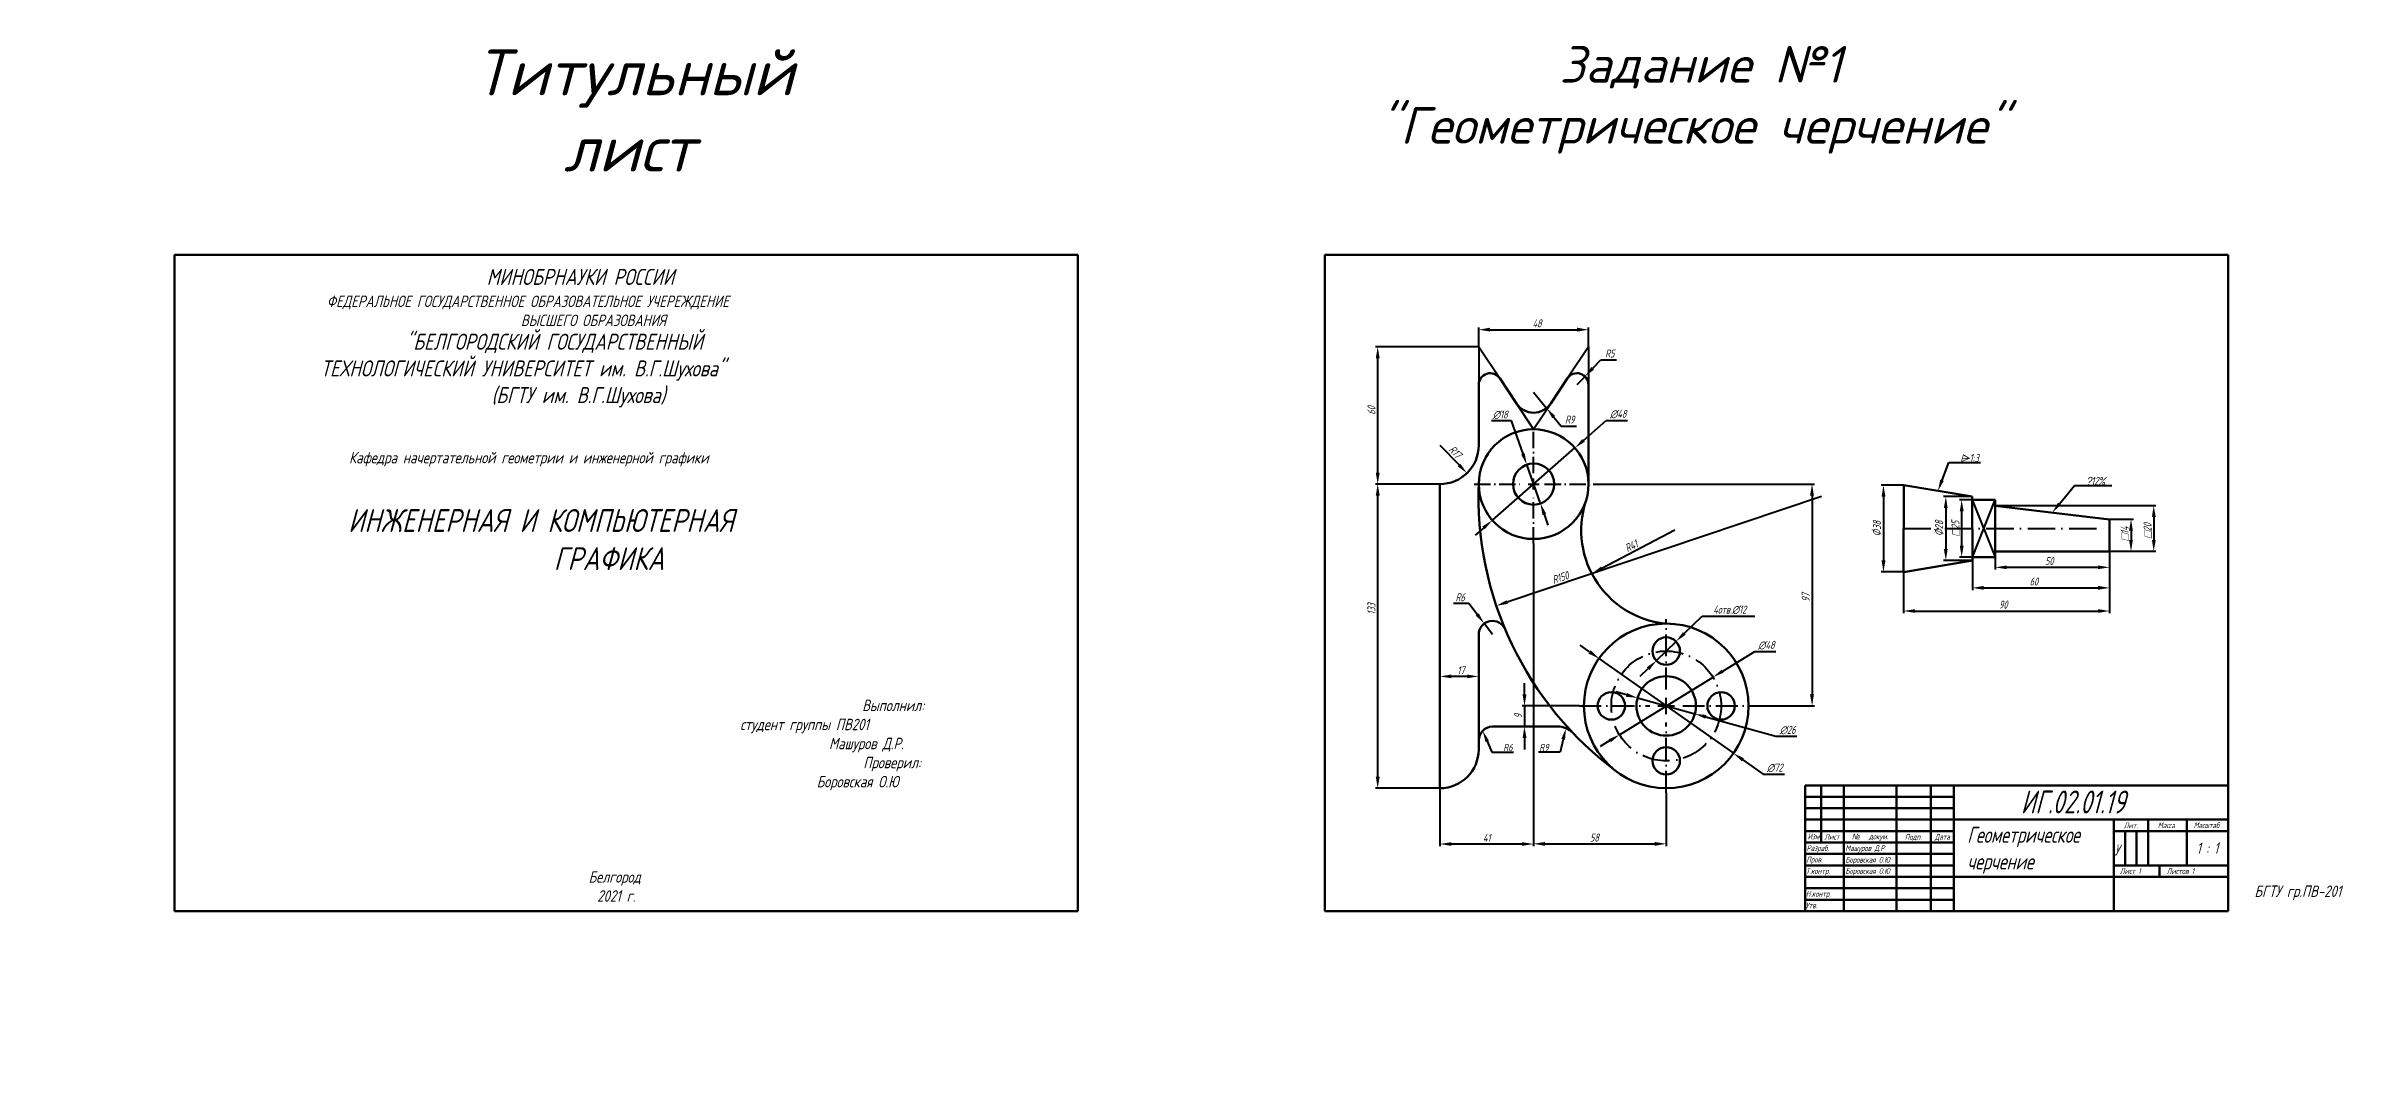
# Model space of a CAD drawing. Header units: inches. Extents: x -17 to 2031, y -24405 to 427.
# Drawn here: x -17 to 988, y -17 to 422 of the extents above; entities that cross this region are included whole.
import ezdxf
from ezdxf import colors
from ezdxf.entities.mleader import LeaderData, LeaderLine
from ezdxf.math import Vec2, Vec3

# ---------------------------------------------------------------- set-up
doc = ezdxf.new("R2010")
doc.units = ezdxf.units.IN
doc.header["$MEASUREMENT"] = 0
doc.linetypes.add('ACAD_ISO10W100', pattern=[18, 12, -3, 0, -3])
for name, color, linetype, lineweight in [('аннотации', 1, 'Continuous', 40), ('осевые', 4, 'ACAD_ISO10W100', 40), ('основные', 250, 'Continuous', 90), ('тонкие', 5, 'Continuous', 40)]:
    doc.layers.add(name, color=color, linetype=linetype, lineweight=lineweight)
doc.styles.add('GOST', font='isocpeur.ttf', dxfattribs={"oblique": 15})
doc.styles.add('ГОСТ', font='', dxfattribs={"width": 0.9, "oblique": 15})
doc.styles.get('ГОСТ').set_extended_font_data('GOST 2.304-81')
doc.dimstyles.new('ГОСТ', dxfattribs={"dimtxt": 3.5, "dimasz": 5, "dimexe": 1, "dimexo": 0, "dimgap": 1, "dimtad": 1, "dimtoh": 1, "dimdec": 1, "dimtxsty": 'ГОСТ', "dimcen": 0, "dimclrd": 256, "dimclre": 256, "dimclrt": 256, "dimadec": 0, "dimazin": 0, "dimtfac": 1, "dimtdec": 1, "dimtmove": 0, "dimatfit": 0, "dimfxl": 1, "dimlwd": -1, "dimlwe": -1, "dimarcsym": 0})

# ---------------------------------------------------------------- blocks, each defined once
blk = doc.blocks.new('*U3')
at = {"layer": 'осевые', "color": 0, "linetype": 'ACAD_ISO10W100', "ltscale": 0.6, "transparency": 16777216}
for p, q in [((0, 4.8), (0, 26)), ((-26, 0), (-4.8, 0)), ((4.8, 0), (26, 0)), ((0, -26), (0, -4.8))]:
    blk.add_line(p, q, dxfattribs=at)
at = {"layer": 'осевые', "color": 0, "linetype": 'Continuous', "ltscale": 0.6, "transparency": 16777216}
for p, q in [((-2.4, 0), (2.4, 0)), ((0, -2.4), (0, 2.4))]:
    blk.add_line(p, q, dxfattribs=at)
blk = doc.blocks.new('*D4')
at = {"layer": 'Defpoints', "color": 0, "transparency": 16777216}
for p in [(592.6, 230.5), (565.4, 97.5), (592.6, 97.5)]:
    blk.add_point(p, dxfattribs=at)
at = {"layer": 'аннотации', "transparency": 16777216}
for p, q in [((592.6, 230.5), (564.4, 230.5)), ((565.4, 225.5), (565.4, 102.5)), ((592.6, 97.5), (564.4, 97.5))]:
    blk.add_line(p, q, dxfattribs=at)
for points in [[(564.6, 225.5), (566.3, 225.5), (565.4, 230.5)], [(564.6, 102.5), (566.3, 102.5), (565.4, 97.5)]]:
    blk.add_solid(points, dxfattribs=at)
at = {"layer": 'аннотации', "transparency": 16777216, "insert": (562.7, 175.9), "char_height": 3.5, "attachment_point": 5, "rotation": 90, "style": 'ГОСТ'}
blk.add_mtext('133', dxfattribs=at)
blk = doc.blocks.new('*D5')
at = {"layer": 'Defpoints', "color": 0, "transparency": 16777216}
for p in [(657.6, 298), (609.6, 290.5), (657.6, 290.5)]:
    blk.add_point(p, dxfattribs=at)
at = {"layer": 'аннотации', "transparency": 16777216}
for p, q in [((609.6, 290.5), (609.6, 299)), ((614.6, 298), (652.6, 298)), ((657.6, 290.5), (657.6, 299))]:
    blk.add_line(p, q, dxfattribs=at)
for points in [[(614.6, 298.9), (614.6, 297.2), (609.6, 298)], [(652.6, 298.9), (652.6, 297.2), (657.6, 298)]]:
    blk.add_solid(points, dxfattribs=at)
at = {"layer": 'аннотации', "transparency": 16777216, "insert": (635.1, 300.8), "char_height": 3.5, "attachment_point": 5, "style": 'ГОСТ'}
blk.add_mtext('48', dxfattribs=at)
blk = doc.blocks.new('*D6')
at = {"layer": 'Defpoints', "color": 0, "transparency": 16777216}
for p in [(609.6, 290.5), (565.4, 230.5), (592.6, 230.5)]:
    blk.add_point(p, dxfattribs=at)
at = {"layer": 'аннотации', "transparency": 16777216}
for p, q in [((609.6, 290.5), (564.4, 290.5)), ((565.4, 285.5), (565.4, 235.5)), ((592.6, 230.5), (564.4, 230.5))]:
    blk.add_line(p, q, dxfattribs=at)
for points in [[(564.6, 285.5), (566.3, 285.5), (565.4, 290.5)], [(564.6, 235.5), (566.3, 235.5), (565.4, 230.5)]]:
    blk.add_solid(points, dxfattribs=at)
at = {"layer": 'аннотации', "transparency": 16777216, "insert": (562.7, 262.7), "char_height": 3.5, "attachment_point": 5, "rotation": 90, "style": 'ГОСТ'}
blk.add_mtext('60', dxfattribs=at)
blk = doc.blocks.new('*U7')
at = {"layer": 'осевые', "color": 0, "linetype": 'ACAD_ISO10W100', "ltscale": 0.8, "transparency": 16777216}
for p, q in [((0, 7.2), (0, 38)), ((-38, 0), (-7.2, 0)), ((7.2, 0), (38, 0)), ((0, -38), (0, -7.2))]:
    blk.add_line(p, q, dxfattribs=at)
at = {"layer": 'осевые', "color": 0, "linetype": 'Continuous', "ltscale": 0.8, "transparency": 16777216}
for p, q in [((-3.6, 0), (3.6, 0)), ((0, -3.6), (0, 3.6))]:
    blk.add_line(p, q, dxfattribs=at)
blk = doc.blocks.new('*D8')
at = {"layer": 'Defpoints', "color": 0, "transparency": 16777216}
for p in [(659.6, 230.5), (729.6, 133.5), (755.4, 133.5)]:
    blk.add_point(p, dxfattribs=at)
at = {"layer": 'аннотации', "transparency": 16777216}
for p, q in [((659.6, 230.5), (756.4, 230.5)), ((755.4, 225.5), (755.4, 138.5)), ((729.6, 133.5), (756.4, 133.5))]:
    blk.add_line(p, q, dxfattribs=at)
for points in [[(754.5, 225.5), (756.2, 225.5), (755.4, 230.5)], [(754.5, 138.5), (756.2, 138.5), (755.4, 133.5)]]:
    blk.add_solid(points, dxfattribs=at)
at = {"layer": 'аннотации', "transparency": 16777216, "insert": (752.6, 180.9), "char_height": 3.5, "attachment_point": 5, "rotation": 90, "style": 'ГОСТ'}
blk.add_mtext('97', dxfattribs=at)
blk = doc.blocks.new('*D9')
at = {"layer": 'Defpoints', "color": 0, "transparency": 16777216}
for p in [(633.6, 204.5), (691.6, 95.5), (691.6, 73.2)]:
    blk.add_point(p, dxfattribs=at)
at = {"layer": 'аннотации', "transparency": 16777216}
for p, q in [((633.6, 204.5), (633.6, 72.2)), ((691.6, 95.5), (691.6, 72.2)), ((638.6, 73.2), (686.6, 73.2))]:
    blk.add_line(p, q, dxfattribs=at)
for points in [[(638.6, 74), (638.6, 72.3), (633.6, 73.2)], [(686.6, 74), (686.6, 72.3), (691.6, 73.2)]]:
    blk.add_solid(points, dxfattribs=at)
at = {"layer": 'аннотации', "transparency": 16777216, "insert": (660.2, 75.9), "char_height": 3.5, "attachment_point": 5, "style": 'ГОСТ'}
blk.add_mtext('58', dxfattribs=at)
blk = doc.blocks.new('*D10')
at = {"layer": 'Defpoints', "color": 0, "transparency": 16777216}
for p in [(592.6, 97.5), (592.6, 73.1), (633.6, 73.2)]:
    blk.add_point(p, dxfattribs=at)
at = {"layer": 'аннотации', "transparency": 16777216}
for p, q in [((592.6, 97.5), (592.6, 72.1)), ((628.6, 73.1), (597.6, 73.1)), ((633.6, 73.2), (633.6, 72.1))]:
    blk.add_line(p, q, dxfattribs=at)
for points in [[(597.6, 73.9), (597.6, 72.3), (592.6, 73.1)], [(628.6, 73.9), (628.6, 72.3), (633.6, 73.1)]]:
    blk.add_solid(points, dxfattribs=at)
at = {"layer": 'аннотации', "transparency": 16777216, "insert": (613.1, 75.8), "char_height": 3.5, "attachment_point": 5, "style": 'ГОСТ'}
blk.add_mtext('41', dxfattribs=at)
blk = doc.blocks.new('*D11')
at = {"layer": 'Defpoints', "color": 0, "transparency": 16777216}
for p in [(592.6, 148.3), (592.6, 146.4), (609.6, 148.3)]:
    blk.add_point(p, dxfattribs=at)
at = {"layer": 'аннотации', "transparency": 16777216}
for p, q in [((592.6, 148.3), (592.6, 145.4)), ((604.6, 146.4), (597.6, 146.4)), ((609.6, 148.3), (609.6, 145.4))]:
    blk.add_line(p, q, dxfattribs=at)
for points in [[(597.6, 147.2), (597.6, 145.6), (592.6, 146.4)], [(604.6, 147.2), (604.6, 145.6), (609.6, 146.4)]]:
    blk.add_solid(points, dxfattribs=at)
at = {"layer": 'аннотации', "transparency": 16777216, "insert": (601.8, 149.1), "char_height": 3.5, "attachment_point": 5, "style": 'ГОСТ'}
blk.add_mtext('17', dxfattribs=at)
blk = doc.blocks.new('*D12')
at = {"layer": 'Defpoints', "color": 0, "transparency": 16777216}
for p in [(653.6, 133.5), (629.6, 124.5), (633.6, 124.5)]:
    blk.add_point(p, dxfattribs=at)
at = {"layer": 'аннотации', "transparency": 16777216}
for p, q in [((629.6, 138.5), (629.6, 143.5)), ((653.6, 133.5), (628.6, 133.5)), ((629.6, 133.5), (629.6, 124.5)), ((633.6, 124.5), (628.6, 124.5)), ((629.6, 119.5), (629.6, 114.5))]:
    blk.add_line(p, q, dxfattribs=at)
for points in [[(628.8, 138.5), (630.5, 138.5), (629.6, 133.5)], [(628.8, 119.5), (630.5, 119.5), (629.6, 124.5)]]:
    blk.add_solid(points, dxfattribs=at)
at = {"layer": 'аннотации', "transparency": 16777216, "insert": (626.9, 129), "char_height": 3.5, "attachment_point": 5, "rotation": 90, "style": 'ГОСТ'}
blk.add_mtext('9', dxfattribs=at)
blk = doc.blocks.new('*D13')
at = {"layer": 'Defpoints', "color": 0, "transparency": 16777216}
for p in [(835.5, 201.1), (885.5, 201.1), (885.5, 194.1)]:
    blk.add_point(p, dxfattribs=at)
at = {"layer": 'аннотации', "transparency": 16777216}
for p, q in [((835.5, 201.1), (835.5, 193.1)), ((885.5, 201.1), (885.5, 193.1)), ((840.5, 194.1), (880.5, 194.1))]:
    blk.add_line(p, q, dxfattribs=at)
for points in [[(840.5, 194.9), (840.5, 193.3), (835.5, 194.1)], [(880.5, 194.9), (880.5, 193.3), (885.5, 194.1)]]:
    blk.add_solid(points, dxfattribs=at)
at = {"layer": 'аннотации', "transparency": 16777216, "insert": (859.1, 196.8), "char_height": 3.5, "attachment_point": 5, "style": 'ГОСТ'}
blk.add_mtext('50', dxfattribs=at)
blk = doc.blocks.new('*D14')
at = {"layer": 'Defpoints', "color": 0, "transparency": 16777216}
for p in [(795.5, 230), (786.6, 192.1), (795.4, 192.1)]:
    blk.add_point(p, dxfattribs=at)
at = {"layer": 'аннотации', "transparency": 16777216}
for p, q in [((795.5, 230), (785.6, 230)), ((786.6, 225), (786.6, 197.1)), ((795.4, 192.1), (785.6, 192.1))]:
    blk.add_line(p, q, dxfattribs=at)
for points in [[(785.8, 225), (787.5, 225), (786.6, 230)], [(785.8, 197.1), (787.5, 197.1), (786.6, 192.1)]]:
    blk.add_solid(points, dxfattribs=at)
at = {"layer": 'аннотации', "transparency": 16777216, "insert": (783.5, 211), "char_height": 3.5, "attachment_point": 5, "rotation": 90, "style": 'ГОСТ'}
blk.add_mtext('{\\H1.20833x;⌀}38', dxfattribs=at)
blk = doc.blocks.new('*D15')
at = {"layer": 'Defpoints', "color": 0, "transparency": 16777216}
for p in [(825.4, 225), (813.9, 197.1), (825.5, 197.1)]:
    blk.add_point(p, dxfattribs=at)
at = {"layer": 'аннотации', "transparency": 16777216}
for p, q in [((825.4, 225), (812.9, 225)), ((813.9, 220), (813.9, 202.1)), ((825.5, 197.1), (812.9, 197.1))]:
    blk.add_line(p, q, dxfattribs=at)
for points in [[(813, 220), (814.7, 220), (813.9, 225)], [(813, 202.1), (814.7, 202.1), (813.9, 197.1)]]:
    blk.add_solid(points, dxfattribs=at)
at = {"layer": 'аннотации', "transparency": 16777216, "insert": (810.7, 211.1), "char_height": 3.5, "attachment_point": 5, "rotation": 90, "style": 'ГОСТ'}
blk.add_mtext('{\\H1.20833x;⌀}28', dxfattribs=at)
blk = doc.blocks.new('*D16')
at = {"layer": 'Defpoints', "color": 0, "transparency": 16777216}
for p in [(825.4, 223.6), (820.8, 198.6), (825.5, 198.6)]:
    blk.add_point(p, dxfattribs=at)
at = {"layer": 'аннотации', "transparency": 16777216}
for p, q in [((825.4, 223.6), (819.8, 223.6)), ((820.8, 218.6), (820.8, 203.6)), ((825.5, 198.6), (819.8, 198.6))]:
    blk.add_line(p, q, dxfattribs=at)
for points in [[(820, 218.6), (821.7, 218.6), (820.8, 223.6)], [(820, 203.6), (821.7, 203.6), (820.8, 198.6)]]:
    blk.add_solid(points, dxfattribs=at)
at = {"layer": 'аннотации', "transparency": 16777216, "insert": (818.1, 211.1), "char_height": 3.5, "attachment_point": 5, "rotation": 90, "style": 'ГОСТ'}
blk.add_mtext('{\\fISOCTEUR|b0|i0|c204|p49;\\H0.95833x;□}25', dxfattribs=at)
blk = doc.blocks.new('*D17')
at = {"layer": 'Defpoints', "color": 0, "transparency": 16777216}
for p in [(885.5, 201.1), (825.5, 197.1), (885.5, 185.1)]:
    blk.add_point(p, dxfattribs=at)
at = {"layer": 'аннотации', "transparency": 16777216}
for p, q in [((885.5, 201.1), (885.5, 184.1)), ((825.5, 197.1), (825.5, 184.1)), ((830.5, 185.1), (880.5, 185.1))]:
    blk.add_line(p, q, dxfattribs=at)
for points in [[(830.5, 186), (830.5, 184.3), (825.5, 185.1)], [(880.5, 186), (880.5, 184.3), (885.5, 185.1)]]:
    blk.add_solid(points, dxfattribs=at)
at = {"layer": 'аннотации', "transparency": 16777216, "insert": (852.4, 187.9), "char_height": 3.5, "attachment_point": 5, "style": 'ГОСТ'}
blk.add_mtext('60', dxfattribs=at)
blk = doc.blocks.new('*D18')
at = {"layer": 'Defpoints', "color": 0, "transparency": 16777216}
for p in [(885.5, 201.1), (795.4, 192.1), (885.5, 175)]:
    blk.add_point(p, dxfattribs=at)
at = {"layer": 'аннотации', "transparency": 16777216}
for p, q in [((885.5, 201.1), (885.5, 174)), ((795.4, 192.1), (795.4, 174)), ((800.4, 175), (880.5, 175))]:
    blk.add_line(p, q, dxfattribs=at)
for points in [[(800.4, 175.8), (800.4, 174.2), (795.4, 175)], [(880.5, 175.8), (880.5, 174.2), (885.5, 175)]]:
    blk.add_solid(points, dxfattribs=at)
at = {"layer": 'аннотации', "transparency": 16777216, "insert": (839, 177.8), "char_height": 3.5, "attachment_point": 5, "style": 'ГОСТ'}
blk.add_mtext('90', dxfattribs=at)
blk = doc.blocks.new('*D19')
at = {"layer": 'Defpoints', "color": 0, "transparency": 16777216}
for p in [(885.5, 215.1), (885.5, 201.1), (894.9, 201.1)]:
    blk.add_point(p, dxfattribs=at)
at = {"layer": 'аннотации', "transparency": 16777216}
for p, q in [((885.5, 215.1), (895.9, 215.1)), ((885.5, 201.1), (895.9, 201.1)), ((894.9, 210.1), (894.9, 206.1))]:
    blk.add_line(p, q, dxfattribs=at)
for points in [[(894, 210.1), (895.7, 210.1), (894.9, 215.1)], [(894, 206.1), (895.7, 206.1), (894.9, 201.1)]]:
    blk.add_solid(points, dxfattribs=at)
at = {"layer": 'аннотации', "transparency": 16777216, "insert": (892.1, 208.8), "char_height": 3.5, "attachment_point": 5, "rotation": 90, "style": 'ГОСТ'}
blk.add_mtext('{\\fISOCTEUR|b0|i0|c204|p49;\\H0.95833x;□}14', dxfattribs=at)
blk = doc.blocks.new('*D20')
at = {"layer": 'Defpoints', "color": 0, "transparency": 16777216}
for p in [(835.4, 221.1), (835.5, 201.1), (904.8, 201.1)]:
    blk.add_point(p, dxfattribs=at)
at = {"layer": 'аннотации', "transparency": 16777216}
for p, q in [((835.4, 221.1), (905.8, 221.1)), ((904.8, 216.1), (904.8, 206.1)), ((835.5, 201.1), (905.8, 201.1))]:
    blk.add_line(p, q, dxfattribs=at)
for points in [[(904, 216.1), (905.7, 216.1), (904.8, 221.1)], [(904, 206.1), (905.7, 206.1), (904.8, 201.1)]]:
    blk.add_solid(points, dxfattribs=at)
at = {"layer": 'аннотации', "transparency": 16777216, "insert": (902.1, 210.1), "char_height": 3.5, "attachment_point": 5, "rotation": 90, "style": 'ГОСТ'}
blk.add_mtext('{\\fISOCTEUR|b0|i0|c204|p49;\\H0.95833x;□}20', dxfattribs=at)
blk = doc.blocks.new('*D22')
at = {"layer": 'Defpoints', "color": 0, "transparency": 16777216}
for p in [(759.5, 225.1), (617.3, 177.3)]:
    blk.add_point(p, dxfattribs=at)
at = {"layer": 'аннотации', "transparency": 16777216}
blk.add_line((759.5, 225.1), (622, 178.9), dxfattribs=at)
blk.add_solid([(621.8, 179.7), (622.3, 178.1), (617.3, 177.3)], dxfattribs=at)
at = {"layer": 'аннотации', "transparency": 16777216, "insert": (645.3, 189.6), "char_height": 3.5, "attachment_point": 5, "rotation": 18.5588, "style": 'ГОСТ'}
blk.add_mtext('R150', dxfattribs=at)
blk = doc.blocks.new('*D23')
at = {"layer": 'Defpoints', "color": 0, "transparency": 16777216}
for p in [(612, 169.5), (615.6, 164.7)]:
    blk.add_point(p, dxfattribs=at)
at = {"layer": 'аннотации', "transparency": 16777216}
for p, q in [((605.3, 178.3), (598.6, 178.3)), ((609, 173.5), (605.3, 178.3)), ((615.6, 164.7), (612, 169.5))]:
    blk.add_line(p, q, dxfattribs=at)
blk.add_solid([(609.6, 174), (608.3, 173), (612, 169.5)], dxfattribs=at)
at = {"layer": 'аннотации', "transparency": 16777216, "insert": (601.5, 181), "char_height": 3.5, "attachment_point": 5, "style": 'ГОСТ'}
blk.add_mtext('R6', dxfattribs=at)
blk = doc.blocks.new('*D24')
at = {"layer": 'Defpoints', "color": 0, "transparency": 16777216}
for p in [(592.6, 247.5), (604.4, 235.3)]:
    blk.add_point(p, dxfattribs=at)
at = {"layer": 'аннотации', "transparency": 16777216}
blk.add_line((592.6, 247.5), (601, 238.9), dxfattribs=at)
blk.add_solid([(601.6, 239.4), (600.4, 238.3), (604.4, 235.3)], dxfattribs=at)
at = {"layer": 'аннотации', "transparency": 16777216, "insert": (599.3, 244.6), "char_height": 3.5, "attachment_point": 5, "rotation": 314.0576, "style": 'ГОСТ'}
blk.add_mtext('R17', dxfattribs=at)
blk = doc.blocks.new('*D25')
at = {"layer": 'Defpoints', "color": 0, "transparency": 16777216}
for p in [(633.6, 270.7), (639.3, 263.7)]:
    blk.add_point(p, dxfattribs=at)
at = {"layer": 'аннотации', "transparency": 16777216}
for p, q in [((633.6, 270.7), (639.3, 263.7)), ((642.4, 259.8), (645.6, 255.9)), ((645.6, 255.9), (652.3, 255.9))]:
    blk.add_line(p, q, dxfattribs=at)
blk.add_solid([(643.1, 260.3), (641.8, 259.3), (639.3, 263.7)], dxfattribs=at)
at = {"layer": 'аннотации', "transparency": 16777216, "insert": (649.4, 258.7), "char_height": 3.5, "attachment_point": 5, "style": 'ГОСТ'}
blk.add_mtext('R9', dxfattribs=at)
blk = doc.blocks.new('*D26')
at = {"layer": 'Defpoints', "color": 0, "transparency": 16777216}
for p in [(652.6, 274), (656.1, 277.6)]:
    blk.add_point(p, dxfattribs=at)
at = {"layer": 'аннотации', "transparency": 16777216}
for p, q in [((659.5, 281.2), (663, 284.8)), ((663, 284.8), (669.9, 284.8)), ((652.6, 274), (656.1, 277.6))]:
    blk.add_line(p, q, dxfattribs=at)
blk.add_solid([(658.9, 281.8), (660.1, 280.6), (656.1, 277.6)], dxfattribs=at)
at = {"layer": 'аннотации', "transparency": 16777216, "insert": (666.9, 287.6), "char_height": 3.5, "attachment_point": 5, "style": 'ГОСТ'}
blk.add_mtext('R5', dxfattribs=at)
blk = doc.blocks.new('*D27')
at = {"layer": 'Defpoints', "color": 0, "transparency": 16777216}
for p in [(695.4, 210.3), (659, 191.3)]:
    blk.add_point(p, dxfattribs=at)
at = {"layer": 'аннотации', "transparency": 16777216}
blk.add_line((695.4, 210.3), (663.5, 193.6), dxfattribs=at)
blk.add_solid([(663.1, 194.4), (663.9, 192.9), (659, 191.3)], dxfattribs=at)
at = {"layer": 'аннотации', "transparency": 16777216, "insert": (676.3, 203.4), "char_height": 3.5, "attachment_point": 5, "rotation": 27.5553, "style": 'ГОСТ'}
blk.add_mtext('R41', dxfattribs=at)
blk = doc.blocks.new('*D28')
at = {"layer": 'Defpoints', "color": 0, "transparency": 16777216}
for p in [(651.7, 246.3), (615.6, 214.7)]:
    blk.add_point(p, dxfattribs=at)
at = {"layer": 'аннотации', "transparency": 16777216}
for p, q in [((655.4, 249.6), (665.4, 258.3)), ((665.4, 258.3), (674.7, 258.3)), ((615.6, 214.7), (651.7, 246.3)), ((611.8, 211.4), (608, 208.1))]:
    blk.add_line(p, q, dxfattribs=at)
for points in [[(654.9, 250.2), (656, 249), (651.7, 246.3)], [(611.2, 212), (612.3, 210.8), (615.6, 214.7)]]:
    blk.add_solid(points, dxfattribs=at)
at = {"layer": 'аннотации', "transparency": 16777216, "insert": (670.6, 261.1), "char_height": 3.5, "attachment_point": 5, "style": 'ГОСТ'}
blk.add_mtext('∅48', dxfattribs=at)
blk = doc.blocks.new('*D29')
at = {"layer": 'Defpoints', "color": 0, "transparency": 16777216}
for p in [(630.6, 239), (636.6, 222)]:
    blk.add_point(p, dxfattribs=at)
at = {"layer": 'аннотации', "transparency": 16777216}
for p, q in [((623.9, 258.1), (615.2, 258.1)), ((629, 243.7), (623.9, 258.1)), ((636.6, 222), (630.6, 239)), ((638.3, 217.3), (639.9, 212.6))]:
    blk.add_line(p, q, dxfattribs=at)
for points in [[(629.7, 244), (628.2, 243.4), (630.6, 239)], [(639.1, 217.6), (637.5, 217), (636.6, 222)]]:
    blk.add_solid(points, dxfattribs=at)
at = {"layer": 'аннотации', "transparency": 16777216, "insert": (619, 260.8), "char_height": 3.5, "attachment_point": 5, "style": 'ГОСТ'}
blk.add_mtext('∅18', dxfattribs=at)
blk = doc.blocks.new('*D30')
at = {"layer": 'Defpoints', "color": 0, "transparency": 16777216}
for p in [(712.1, 146.1), (671.2, 120.9)]:
    blk.add_point(p, dxfattribs=at)
at = {"layer": 'аннотации', "transparency": 16777216}
for p, q in [((716.3, 148.7), (730.3, 157.3)), ((730.3, 157.3), (739.6, 157.3)), ((671.2, 120.9), (712.1, 146.1)), ((666.9, 118.3), (662.7, 115.7))]:
    blk.add_line(p, q, dxfattribs=at)
for points in [[(715.9, 149.4), (716.7, 148), (712.1, 146.1)], [(666.5, 119), (667.4, 117.6), (671.2, 120.9)]]:
    blk.add_solid(points, dxfattribs=at)
at = {"layer": 'аннотации', "transparency": 16777216, "insert": (735.4, 160), "char_height": 3.5, "attachment_point": 5, "style": 'ГОСТ'}
blk.add_mtext('∅48', dxfattribs=at)
blk = doc.blocks.new('*D31')
at = {"layer": 'Defpoints', "color": 0, "transparency": 16777216}
for p in [(695.9, 161.7), (687.3, 153.3)]:
    blk.add_point(p, dxfattribs=at)
at = {"layer": 'аннотации', "transparency": 16777216}
for p, q in [((699.5, 165.1), (707.4, 172.8)), ((707.4, 172.8), (730.4, 172.8)), ((687.3, 153.3), (695.9, 161.7)), ((683.7, 149.8), (680.1, 146.3))]:
    blk.add_line(p, q, dxfattribs=at)
for points in [[(698.9, 165.7), (700.1, 164.6), (695.9, 161.7)], [(683.1, 150.4), (684.3, 149.2), (687.3, 153.3)]]:
    blk.add_solid(points, dxfattribs=at)
at = {"layer": 'аннотации', "transparency": 16777216, "insert": (719.4, 175.5), "char_height": 3.5, "attachment_point": 5, "style": 'ГОСТ'}
blk.add_mtext('4отв.∅12', dxfattribs=at)
blk = doc.blocks.new('*D32')
at = {"layer": 'Defpoints', "color": 0, "transparency": 16777216}
for p in [(679.1, 137), (704.1, 130)]:
    blk.add_point(p, dxfattribs=at)
at = {"layer": 'аннотации', "transparency": 16777216}
for p, q in [((674.3, 138.3), (669.5, 139.6)), ((679.1, 137), (704.1, 130)), ((709, 128.7), (739.6, 120.2)), ((739.6, 120.2), (748.8, 120.2))]:
    blk.add_line(p, q, dxfattribs=at)
for points in [[(674.5, 139.1), (674, 137.5), (679.1, 137)], [(709.2, 129.5), (708.7, 127.9), (704.1, 130)]]:
    blk.add_solid(points, dxfattribs=at)
at = {"layer": 'аннотации', "transparency": 16777216, "insert": (744.7, 122.9), "char_height": 3.5, "attachment_point": 5, "style": 'ГОСТ'}
blk.add_mtext('∅26', dxfattribs=at)
blk = doc.blocks.new('*D33')
at = {"layer": 'Defpoints', "color": 0, "transparency": 16777216}
for p in [(662.2, 154.2), (721, 112.8)]:
    blk.add_point(p, dxfattribs=at)
at = {"layer": 'аннотации', "transparency": 16777216}
for p, q in [((658.1, 157.1), (654, 160)), ((662.2, 154.2), (721, 112.8)), ((725.1, 109.9), (734, 103.6)), ((734, 103.6), (743.3, 103.6))]:
    blk.add_line(p, q, dxfattribs=at)
for points in [[(658.6, 157.8), (657.6, 156.4), (662.2, 154.2)], [(725.6, 110.6), (724.7, 109.2), (721, 112.8)]]:
    blk.add_solid(points, dxfattribs=at)
at = {"layer": 'аннотации', "transparency": 16777216, "insert": (739.1, 106.4), "char_height": 3.5, "attachment_point": 5, "style": 'ГОСТ'}
blk.add_mtext('∅72', dxfattribs=at)

msp = doc.modelspace()

# ---------------------------------------------------------------- linework, layer by layer
at = {"layer": 'Defpoints'}
for p, q in [((39.22, 330.76), (39.22, 43.76)), ((434.22, 330.76), (39.22, 330.76)), ((434.22, 43.76), (434.22, 330.76)), ((542.33, 330.76), (542.33, 43.76)), ((937.33, 330.76), (542.33, 330.76)), ((937.33, 43.76), (937.33, 330.76)), ((937.33, 98.76), (752.33, 98.76)), ((752.33, 98.76), (752.33, 43.76)), ((39.22, 43.76), (434.22, 43.76)), ((542.33, 43.76), (937.33, 43.76))]:
    msp.add_line(p, q, dxfattribs=at)
at = {"layer": 'осевые'}
msp.add_line((795.39, 211.05), (885.39, 211.05), dxfattribs=at)
msp.add_circle((691.61, 133.49), 24, dxfattribs=at)
at = {"layer": 'основные'}
for p, q in [((39.22, 330.76), (434.22, 330.76)), ((39.22, 43.76), (39.22, 330.76)), ((434.22, 43.76), (434.22, 330.76)), ((542.33, 330.76), (542.33, 43.76)), ((542.33, 330.76), (937.33, 330.76)), ((937.33, 98.76), (937.33, 330.76)), ((609.61, 273.98), (609.61, 247.49)), ((626.13, 265.72), (618.78, 276.75)), ((641.1, 265.72), (648.45, 276.75)), ((657.61, 273.98), (657.61, 230.49)), ((592.61, 230.49), (592.61, 97.49)), ((795.4, 192.05), (795.48, 230.04)), ((795.48, 230.04), (825.39, 225.01)), ((825.52, 197.05), (825.39, 225.01)), ((825.4, 223.55), (825.4, 223.55)), ((825.4, 223.55), (835.4, 223.55)), ((835.51, 198.55), (835.4, 223.55)), ((885.5, 215.05), (835.41, 221.05)), ((885.5, 201.05), (885.5, 215.05)), ((835.5, 201.05), (885.5, 201.05)), ((795.39, 192.05), (825.52, 197.05)), ((825.51, 198.55), (835.51, 198.55)), ((609.61, 114.49), (609.61, 164.69)), ((615.6, 124.43), (644.18, 124.49)), ((759.33, 98.76), (752.33, 98.76)), ((752.33, 98.76), (752.33, 93.76)), ((752.33, 93.76), (817.33, 93.76)), ((752.33, 93.76), (752.33, 88.76)), ((769.33, 98.76), (759.33, 98.76)), ((759.33, 98.76), (759.33, 73.76)), ((792.33, 98.76), (769.33, 98.76)), ((769.33, 98.76), (769.33, 43.76)), ((807.33, 98.76), (792.33, 98.76)), ((792.33, 98.76), (792.33, 43.76)), ((817.33, 98.76), (807.33, 98.76)), ((807.33, 98.76), (807.33, 43.76)), ((817.33, 43.76), (817.33, 98.76)), ((937.33, 98.76), (817.33, 98.76)), ((937.33, 83.76), (937.33, 98.76)), ((752.33, 88.76), (817.33, 88.76)), ((752.33, 88.76), (752.33, 83.76)), ((752.33, 83.76), (817.33, 83.76)), ((752.33, 83.76), (752.33, 78.76)), ((887.33, 83.76), (817.33, 83.76)), ((887.33, 43.76), (887.33, 83.76)), ((887.33, 83.76), (937.33, 83.76)), ((902.33, 63.76), (902.33, 83.76)), ((919.33, 63.76), (919.33, 83.76)), ((937.33, 83.76), (937.33, 78.76)), ((752.33, 78.76), (817.33, 78.76)), ((752.33, 78.76), (752.33, 73.76)), ((752.33, 73.76), (817.33, 73.76)), ((752.33, 73.76), (752.33, 68.76)), ((892.33, 78.76), (887.33, 78.76)), ((897.33, 78.76), (892.33, 78.76)), ((892.33, 78.76), (892.33, 63.76)), ((902.33, 78.76), (897.33, 78.76)), ((897.33, 78.76), (897.33, 63.76)), ((937.33, 78.76), (902.33, 78.76)), ((937.33, 58.76), (937.33, 78.76)), ((752.33, 68.76), (817.33, 68.76)), ((752.33, 68.76), (752.33, 63.76)), ((752.33, 63.76), (817.33, 63.76)), ((752.33, 63.76), (752.33, 58.76)), ((902.33, 63.76), (887.33, 63.76)), ((919.33, 63.76), (902.33, 63.76)), ((907.33, 58.76), (907.33, 63.76)), ((919.33, 63.76), (937.33, 63.76)), ((752.33, 58.76), (817.33, 58.76)), ((752.33, 58.76), (752.33, 53.76)), ((752.33, 53.76), (817.33, 53.76)), ((752.33, 53.76), (752.33, 48.76)), ((887.33, 58.76), (817.33, 58.76)), ((907.33, 58.76), (887.33, 58.76)), ((937.33, 58.76), (907.33, 58.76)), ((937.33, 43.76), (937.33, 58.76)), ((39.22, 43.76), (434.22, 43.76)), ((542.33, 43.76), (752.33, 43.76)), ((752.33, 48.76), (817.33, 48.76)), ((752.33, 48.76), (752.33, 43.76)), ((752.33, 43.76), (937.33, 43.76)), ((937.33, 43.76), (887.33, 43.76))]:
    msp.add_line(p, q, dxfattribs=at)
for centre, radius in [((633.61, 230.49), 24), ((633.61, 230.49), 9), ((691.61, 133.49), 36), ((691.61, 157.49), 6), ((691.61, 133.49), 13), ((667.61, 133.49), 6), ((715.61, 133.49), 6), ((691.61, 109.49), 6)]:
    msp.add_circle(centre, radius, dxfattribs=at)
for centre, radius, start, end in [((614.61, 273.98), 5, 33.69007, 180), ((652.61, 273.98), 5, 0, 146.30993), ((633.61, 270.71), 9, 213.69007, 326.30993), ((592.61, 247.49), 17, 270, 0), ((759.5, 225.07), 150, 177.5369, 233.45385), ((695.4, 210.3), 41, 161.90215, 267.18298), ((615.61, 164.69), 6, 22.73471, 180), ((615.61, 118.43), 6, 90.1224, 180), ((644.2, 115.49), 9, 43.52064, 90.1224), ((592.61, 114.49), 17, 270, 0), ((0, 0), 17, 0, 0), ((0, 0), 17, 0, 0), ((0, 0), 17, 0, 0), ((0, 0), 17, 0, 0)]:
    msp.add_arc(centre, radius, start, end, dxfattribs=at)
at = {"layer": 'тонкие'}
for p, q in [((609.61, 290.49), (609.61, 273.98)), ((609.61, 290.49), (618.78, 276.75)), ((657.61, 290.49), (648.45, 276.75)), ((657.61, 290.49), (657.61, 273.98)), ((633.61, 254.49), (626.13, 265.72)), ((633.61, 254.49), (641.1, 265.72)), ((825.4, 223.55), (835.51, 198.55)), ((825.51, 198.55), (835.4, 223.55))]:
    msp.add_line(p, q, dxfattribs=at)

# ---------------------------------------------------------------- block references
at = {"layer": 'осевые', "linetype": 'ACAD_ISO10W100', "ltscale": 0.6}
msp.add_blockref('*U3', (633.61, 230.49), dxfattribs=at)
at = {"layer": 'осевые', "linetype": 'ACAD_ISO10W100', "ltscale": 0.8}
msp.add_blockref('*U7', (691.61, 133.49), dxfattribs=at)

# ---------------------------------------------------------------- texts
at = {"layer": 'Defpoints', "attachment_point": 1, "style": 'GOST'}
for s, width, insert, char_height in [('\\pi115.05096;Задание №1 \\P\\pi36.30839;"Геометрическое черчение"', 354.6763, (529.85, 422.05), 16), ('\\pi34.21004;Титульный \\P\\pi73.01388;лист', 203.7791, (136.44, 420.52), 20)]:
    msp.add_mtext_dynamic_manual_height_columns(s, width=width, gutter_width=1, heights=[0], dxfattribs=dict(at, insert=insert, char_height=char_height))
at = {"layer": 'аннотации', "attachment_point": 1, "style": 'ГОСТ'}
for s, width, insert, char_height in [('\\pi77.59518;{\\W1;МИНОБРНАУКИ РОССИИ\\P\\pi7.72085;\\H0.71429x;ФЕДЕРАЛЬНОЕ ГОСУДАРСТВЕННОЕ ОБРАЗОВАТЕЛЬНОЕ УЧЕРЕЖДЕНИЕ\\P\\pi92.55332;ВЫСШЕГО ОБРАЗОВАНИЯ\\P\\pi42.27713;\\H1.39999x;"БЕЛГОРОДСКИЙ ГОСУДАРСТВЕННЫЙ\\P\\pi5.0355;ТЕХНОЛОГИЧЕСКИЙ УНИВЕРСИТЕТ им. В.Г.Шухова"\\P\\pi79.71084;(БГТУ им. В.Г.Шухова)\\P\\pi139.533;\\H0.71429x;\\P\\P\\pi17.38955;Кафедра начертательной геометрии и инженерной графики\\P\\pi139.533;\\P\\P\\pi17.00218;\\H2x;ИНЖЕНЕРНАЯ И КОМПЬЮТЕРНАЯ \\P\\pi106.91379;ГРАФИКА\\P\\pi139.533;\\P\\P\\P\\pi241.80788;\\H0.5x;Выполнил:\\P\\pi188.45261;студент группы ПВ201\\P\\pi227.29193;Машуров Д.Р.\\P\\pi242.28407;Проверил:  \\P\\pi221.9137;Боровская О.Ю\\P\\pi139.533;\\P\\P\\P\\P\\pi122.15196;Белгород\\P\\pi125.92961;2021 г.}', 279.066, (98.16, 324.59), 7), ('ИГ.02.01.19', 113.5655, (846.67, 96.5), 10), ('Геометрическое\\Pчерчение', 58.0324, (823.25, 80.64), 7), ('Лит.', 12.2271, (891.74, 82.48), 2.5), ('Масса', 15.8817, (906.61, 82.54), 2.5), ('Масштаб', 16.8592, (922.29, 82.57), 2.5), ('Разраб.', 15.0491, (753, 72.57), 2.5), ('Изм', 7, (753.46, 77.64), 2.5), ('Лист', 8.8124, (760.81, 77.53), 2.5), ('Машуров Д.Р', 21.607, (769.93, 72.54), 2.5), ('\\pi-7.5,l10,t10;{\\fArial|b0|i0|c0|p34;№^I}докум.', 20.6725, (770.23, 77.63), 2.5), ('Подп.', 12.6677, (795.97, 77.47), 2.5), ('Дата', 8.5921, (809.08, 77.47), 2.5), ('у', 3.7182, (888.05, 74.44), 5), ('1 : 1', 14.954, (923.57, 73.8), 5), ('Пров.', 15.1422, (752.91, 67.54), 2.5), ('Т.контр.', 15.4218, (752.7, 62.52), 2.5), ('Боровская О.Ю', 21.8329, (769.97, 67.46), 2.5), ('Боровская О.Ю', 21.8329, (769.97, 62.54), 2.5), ('Лист 1', 16.9821, (890.04, 62.53), 2.5), ('Листов 1', 24.8138, (910.51, 62.45), 2.5), ('Н.контр.', 15.2122, (752.72, 52.57), 2.5), ('Утв.', 15.3287, (752.61, 47.47), 2.5)]:
    msp.add_mtext_dynamic_manual_height_columns(s, width=width, gutter_width=12.5, heights=[0], dxfattribs=dict(at, insert=insert, char_height=char_height))
at = {"layer": 'аннотации'}
note = msp.add_mtext_dynamic_manual_height_columns('{\\W1;БГТУ }', width=45.4974, gutter_width=12.5, heights=[2.53, 0], dxfattribs=dict(at, insert=(890.84, 54.95), char_height=5, attachment_point=1, style='ГОСТ'))
for column, words in zip(note.columns.linked_columns, ['{\\W1;гр.ПВ-201}']):
    column.text = words

# ---------------------------------------------------------------- dimensions: what is measured, and where the dimension line sits
for base, p1, p2, angle, picture, middle, dimtype in [((657.61, 298.05), (609.61, 290.49), (657.61, 290.49), 0, '*D5', (635.12, 298.05), 161), ((565.44, 230.49), (609.61, 290.49), (592.61, 230.49), 90, '*D6', (565.44, 262.73), 160), ((565.44, 97.49), (592.61, 230.49), (592.61, 97.49), 270, '*D4', (565.44, 175.92), 161), ((755.35, 133.49), (659.61, 230.49), (729.61, 133.49), 90, '*D8', (755.35, 180.85), 160), ((629.62, 124.46), (653.61, 133.49), (633.61, 124.46), 90, '*D12', (629.62, 128.98), 160)]:
    dim = msp.add_linear_dim(base=base, p1=p1, p2=p2, angle=angle, dimstyle='ГОСТ', dxfattribs=at)
    dim.commit()
    dim.dimension.update_dxf_attribs({"geometry": picture, "text_midpoint": middle, "dimtype": dimtype})
for center, mpoint, picture, middle in [((652.61, 273.98), (656.07, 277.59), '*D26', (666.92, 284.82)), ((633.61, 270.71), (639.27, 263.71), '*D25', (649.43, 255.93)), ((592.61, 247.49), (604.44, 235.27), '*D24', (597.28, 242.66)), ((759.5, 225.07), (617.3, 177.33), '*D22', (646.18, 187.03)), ((695.4, 210.3), (659.05, 191.33), '*D27', (677.54, 200.98)), ((615.61, 164.69), (611.99, 169.47), '*D23', (601.47, 178.25))]:
    dim = msp.add_radius_dim(center=center, mpoint=mpoint, dimstyle='ГОСТ', dxfattribs=at)
    dim.commit()
    dim.dimension.update_dxf_attribs({"geometry": picture, "text_midpoint": middle, "dimtype": 164})
for p1, p2, picture, middle in [((615.56, 214.68), (651.67, 246.3), '*D28', (670.58, 258.34)), ((636.61, 222), (630.62, 238.98), '*D29', (619.02, 258.09)), ((671.18, 120.91), (712.05, 146.07), '*D30', (735.43, 157.29)), ((662.18, 154.22), (721.05, 112.76), '*D33', (739.14, 103.63)), ((679.09, 136.97), (704.14, 130.01), '*D32', (744.71, 120.15))]:
    dim = msp.add_diameter_dim_2p(p1=p1, p2=p2, dimstyle='ГОСТ', dxfattribs=at)
    dim.commit()
    dim.dimension.update_dxf_attribs({"geometry": picture, "text_midpoint": middle, "dimtype": 163})
for base, p1, p2, text, picture, middle in [((786.62, 192.05), (795.48, 230.04), (795.39, 192.05), '{\\H1.20833x;⌀}<>', '*D14', (786.62, 210.99)), ((813.86, 197.05), (825.39, 225.01), (825.52, 197.05), '{\\H1.20833x;⌀}<>', '*D15', (813.86, 211.05)), ((820.84, 198.55), (825.4, 223.55), (825.51, 198.55), '{\\fISOCTEUR|b0|i0|c204|p49;\\H0.95833x;□}<>', '*D16', (820.84, 211.05)), ((904.84, 201.05), (835.41, 221.05), (835.5, 201.05), '{\\fISOCTEUR|b0|i0|c204|p49;\\H0.95833x;□}<>', '*D20', (904.84, 210.09)), ((894.86, 201.05), (885.5, 215.05), (885.5, 201.05), '{\\fISOCTEUR|b0|i0|c204|p49;\\H0.95833x;□}<>', '*D19', (894.86, 208.76))]:
    dim = msp.add_linear_dim(base=base, p1=p1, p2=p2, angle=90, text=text, dimstyle='ГОСТ', dxfattribs=at)
    dim.commit()
    dim.dimension.update_dxf_attribs({"geometry": picture, "text_midpoint": middle, "dimtype": 160})
for base, p1, p2, picture, middle in [((691.61, 73.17), (633.61, 204.49), (691.61, 95.49), '*D9', (660.23, 73.17)), ((885.5, 185.14), (825.52, 197.05), (885.5, 201.05), '*D17', (852.36, 185.14)), ((885.5, 194.08), (835.5, 201.05), (885.5, 201.05), '*D13', (859.05, 194.08)), ((592.61, 146.39), (609.61, 148.26), (592.61, 148.26), '*D11', (601.76, 146.39)), ((592.61, 73.09), (633.61, 73.17), (592.61, 97.49), '*D10', (613.08, 73.09))]:
    dim = msp.add_linear_dim(base=base, p1=p1, p2=p2, dimstyle='ГОСТ', dxfattribs=at)
    dim.commit()
    dim.dimension.update_dxf_attribs({"geometry": picture, "text_midpoint": middle, "dimtype": 160})
dim = msp.add_linear_dim(base=(885.5, 175), p1=(795.4, 192.05), p2=(885.5, 201.05), text='90', dimstyle='ГОСТ', dxfattribs=at)
dim.commit()
dim.dimension.update_dxf_attribs({"geometry": '*D18', "text_midpoint": (838.96, 175), "dimtype": 160})
dim = msp.add_diameter_dim_2p(p1=(687.31, 153.31), p2=(695.92, 161.67), text='4отв.<>', dimstyle='ГОСТ', dxfattribs=at)
dim.commit()
dim.dimension.update_dxf_attribs({"geometry": '*D31', "text_midpoint": (719.42, 172.8), "dimtype": 163})

# ---------------------------------------------------------------- leaders
ml = msp.add_multileader_mtext('Standard', dxfattribs=at)
ml.set_content('{\\H1.20833x;⌲1:3}', color=256, style='ГОСТ')
ml.set_leader_properties(color=256, linetype='ByLayer', lineweight=-1)
ml.build(insert=Vec2(0, 0))
ml.multileader.update_dxf_attribs({"text_left_attachment_type": 6, "text_right_attachment_type": 6, "dogleg_length": 4, "arrow_head_size": 5})
ctx = ml.context
ctx.base_point, ctx.char_height, ctx.arrow_head_size, ctx.landing_gap_size, ctx.plane_origin = Vec3(819.24, 239.98), 3, 5, 1, Vec3(810.43, 227.52)
ctx.left_attachment, ctx.right_attachment = 6, 6
notes = []
notes.append((ctx, [(0, (1, 1, 0), (815.24, 239.98), (1, 0), 4, [(0, [(810.43, 227.52)], 0, [])])]))
ctx.mtext.insert, ctx.mtext.flow_direction = Vec3(820.24, 243.71), 5
ml = msp.add_multileader_mtext('Standard', dxfattribs=at)
ml.set_content('{\\fGOST2304 Type B|b0|i0|c186|p49;\\H1.20833x;\ue94a\\fGOST2304 Type B|b0|i0|c204|p49;12%}', color=256, style='ГОСТ')
ml.set_leader_properties(color=256, linetype='ByLayer', lineweight=-1)
ml.build(insert=Vec2(0, 0))
ml.multileader.update_dxf_attribs({"text_left_attachment_type": 6, "text_right_attachment_type": 6, "dogleg_length": 4, "arrow_head_size": 5})
ctx = ml.context
ctx.base_point, ctx.char_height, ctx.arrow_head_size, ctx.landing_gap_size, ctx.plane_origin = Vec3(874.16, 229.91), 3, 5, 1, Vec3(860.45, 218.05)
ctx.left_attachment, ctx.right_attachment = 6, 6
notes.append((ctx, [(0, (1, 1, 0), (870.16, 229.91), (1, 0), 4, [(0, [(860.45, 218.05)], 0, [])])]))
ctx.mtext.insert, ctx.mtext.flow_direction = Vec3(875.16, 233.64), 5
ml = msp.add_multileader_mtext('Standard', dxfattribs=at)
ml.set_content('R6', color=256, style='ГОСТ')
ml.set_leader_properties(color=256, linetype='ByLayer', lineweight=-1)
ml.build(insert=Vec2(0, 0))
ml.multileader.update_dxf_attribs({"text_left_attachment_type": 6, "text_right_attachment_type": 6, "dogleg_length": 4, "arrow_head_size": 5})
ctx = ml.context
ctx.base_point, ctx.char_height, ctx.arrow_head_size, ctx.landing_gap_size, ctx.plane_origin = Vec3(619.32, 113.22), 3, 5, 1, Vec3(611.37, 122.66)
ctx.left_attachment, ctx.right_attachment = 6, 6
notes.append((ctx, [(0, (1, 1, 0), (615.32, 113.22), (1, 0), 4, [(0, [(611.37, 122.66)], 0, [])])]))
ctx.mtext.insert, ctx.mtext.flow_direction = Vec3(620.32, 116.82), 5
ml = msp.add_multileader_mtext('Standard', dxfattribs=at)
ml.set_content('R9', color=256, style='ГОСТ')
ml.set_leader_properties(color=256, linetype='ByLayer', lineweight=-1)
ml.build(insert=Vec2(0, 0))
ml.multileader.update_dxf_attribs({"text_left_attachment_type": 6, "text_right_attachment_type": 6, "dogleg_length": 4, "arrow_head_size": 5})
ctx = ml.context
ctx.base_point, ctx.char_height, ctx.arrow_head_size, ctx.landing_gap_size, ctx.plane_origin = Vec3(634.86, 113.24), 3, 5, 1, Vec3(647.74, 123.76)
ctx.left_attachment, ctx.right_attachment, ctx.text_align_type = 6, 6, 2
notes.append((ctx, [(0, (1, 1, 0), (645.19, 113.24), (-1, 0), 4, [(0, [(647.74, 123.76)], 0, [])])]))
ctx.mtext.insert, ctx.mtext.alignment, ctx.mtext.flow_direction = Vec3(640.19, 116.84), 3, 5
for ctx, leaders in notes:
    for number, flags, end, landing, length, lines in leaders:
        leader = LeaderData()
        leader.index, (leader.has_last_leader_line, leader.has_dogleg_vector, leader.attachment_direction) = number, flags
        leader.last_leader_point, leader.dogleg_vector, leader.dogleg_length = Vec3(end), Vec3(landing), length
        for number, points, colour, breaks in lines:
            line = LeaderLine()
            line.index, line.vertices, line.color, line.breaks = number, Vec3.list(points), colors.encode_raw_color(colour), breaks
            leader.lines.append(line)
        ctx.leaders.append(leader)

doc.saveas('drawing.dxf')
